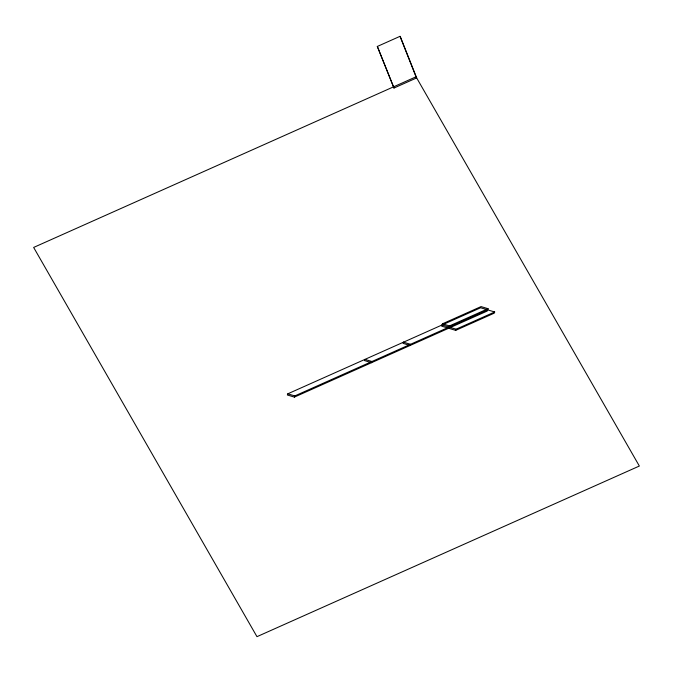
<?xml version="1.0" encoding="UTF-8"?>
<svg xmlns="http://www.w3.org/2000/svg" width="673" height="673" viewBox="0 0 673 673"><rect width="100%" height="100%" fill="white"/><g stroke="black" fill="none" stroke-linecap="round" stroke-linejoin="round"><path stroke-width="1.01" d="M287.783 393.823L287.363 394.992L294.387 397.104L487.235 311.044L488.076 308.705L481.052 306.594L442.481 323.806L441.648 326.144L455.688 330.367L494.26 313.155L494.68 311.986L480.631 307.763L287.783 393.823L294.808 395.926L487.656 309.874M294.387 397.104L294.808 395.926M448.664 328.256L449.505 325.917L488.076 308.705M455.688 330.367L456.109 329.198L494.68 311.986M377.334 46.454L400.006 36.334L400.645 37.436L416.671 77.908L393.991 88.028L377.334 46.454L393.991 88.028M416.032 76.806L33.65 247.437L256.968 636.666L639.35 466.036L416.032 76.806L400.006 36.334M442.481 323.806L449.505 325.917M442.06 324.975L456.109 329.198M364.917 359.399L364.505 360.568L371.53 362.68L371.942 361.51L364.917 359.399M403.489 342.187L403.077 343.356L410.101 345.468L410.513 344.298L403.489 342.187"/></g></svg>
